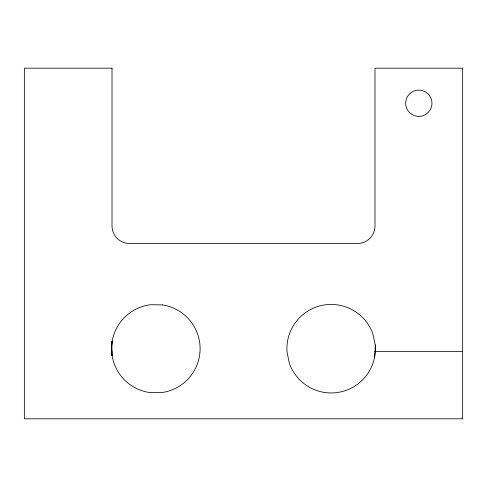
<?xml version="1.0" encoding="UTF-8"?>
<svg xmlns="http://www.w3.org/2000/svg" width="487" height="487" viewBox="0 0 487 487"><rect width="100%" height="100%" fill="white"/><g stroke="black" fill="none" stroke-linecap="round" stroke-linejoin="round"><path stroke-width="0.73" d="M111.943 350.64L111.943 355.632M111.943 344.181L111.961 341.046M374.6 357.214L375.325 345.685L373.042 334.356A44.268 44.268 0 0 0 286.995 351.699L289.278 363.028A44.268 44.268 0 0 0 375.325 345.685M374.966 351.45L462.65 351.45M111.943 341.594L111.943 356.009M375.325 344.875L375.325 347.456M112.01 68.18L24.35 68.18L24.35 418.82L462.65 418.82L462.65 68.18L374.99 68.18L374.99 225.968A17.532 17.532 0 0 1 357.458 243.5L129.542 243.5A17.532 17.532 0 0 1 112.01 225.968L112.01 68.18M162.372 304.911L150.812 304.71A44.268 44.268 0 0 0 149.308 392.473L160.868 392.674A44.268 44.268 0 0 0 162.372 304.911M409.524 112.54A13.149 13.149 0 0 0 431.519 106.647A13.149 13.149 0 0 0 415.417 90.545A13.149 13.149 0 0 0 409.524 112.54"/></g></svg>
